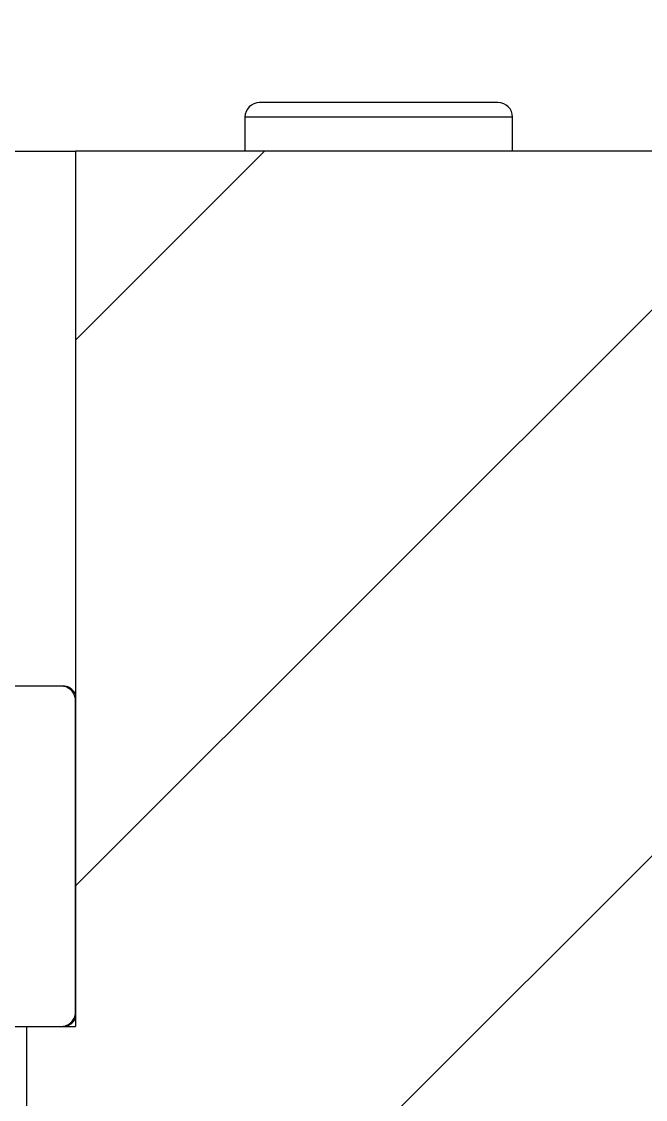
# Model space of a CAD drawing. Header units: millimetres. Extents: x -48 to 1187, y 2 to 839.
# Drawn here: x 143.34 to 148.46, y 374.62 to 383.49 of the extents above; entities that cross this region are included whole.
import ezdxf

# ---------------------------------------------------------------- set-up
doc = ezdxf.new("R2010")
doc.units = ezdxf.units.MM

# ---------------------------------------------------------------- blocks, each defined once
blk = doc.blocks.new('SW_HATCH_1')
at = {"color": 0, "linetype": 'Continuous', "lineweight": 18}
for p, q in [((-11.5144, 6.4461), (-9.9605, 8)), ((-11.5144, 1.956), (-5.9043, 7.5661)), ((-8.9803, 0), (-4.5656, 4.4147))]:
    blk.add_line(p, q, dxfattribs=at)

msp = doc.modelspace()

# ---------------------------------------------------------------- linework, layer by layer
at = {"color": 7, "linetype": 'Continuous', "lineweight": 25}
for p, q in [((147.251783, 382.819203), (145.291783, 382.819203)), ((145.171783, 382.699203), (145.171783, 382.419203)), ((147.371783, 382.699203), (145.171783, 382.699203)), ((147.371783, 382.419203), (147.371783, 382.699203)), ((141.792389, 382.419203), (143.779252, 382.419203)), ((143.779252, 382.419203), (143.779252, 375.219203)), ((149.37901, 382.419203), (143.779252, 382.419203)), ((143.659082, 378.019203), (143.058161, 378.019203)), ((143.672389, 378.019203), (143.659082, 378.019203)), ((143.779252, 375.339203), (143.779252, 377.899203)), ((143.058161, 375.219203), (143.659082, 375.219203)), ((143.378667, 374.419203), (143.378667, 375.219203)), ((143.378667, 375.219203), (143.779252, 375.219203))]:
    msp.add_line(p, q, dxfattribs=at)
at = {"color": 7, "linetype": 'Continuous', "lineweight": 18}
msp.add_circle((134.392389, 398.419203), 29.029052, dxfattribs=at)
at = {"color": 7, "linetype": 'Continuous', "lineweight": 25}
for centre, start, end in [((145.291783, 382.699203), 90.0000004, 180.0000004), ((147.251783, 382.699203), 0.0000004, 90.0000004), ((143.672389, 377.899203), 27.0608842, 90.0000004), ((143.672389, 375.339203), 270.0000004, 332.9391166)]:
    msp.add_arc(centre, 0.12, start, end, dxfattribs=at)
for points, knots in [([(143.779252, 377.899203), (143.778289, 377.910648), (143.776194, 377.935549), (143.758369, 377.970626), (143.72934, 377.999254), (143.694454, 378.016362), (143.670031, 378.018323), (143.659082, 378.019203)], [0, 0, 0, 0, 0.182277411, 0.396539242, 0.610917807, 0.825572748, 1, 1, 1, 1]), ([(143.659082, 375.219203), (143.661646, 375.219254), (143.677676, 375.219578), (143.707003, 375.226694), (143.741661, 375.248848), (143.766844, 375.281265), (143.778028, 375.313302), (143.778958, 375.332972), (143.779252, 375.339203)], [0, 0, 0, 0, 0.04096339, 0.25606943, 0.47113525, 0.68598484, 0.90053867, 1, 1, 1, 1])]:
    msp.add_open_spline(points, degree=3, knots=knots, dxfattribs=at)

# ---------------------------------------------------------------- block references
at = {"color": 7, "linetype": 'Continuous', "lineweight": 18}
msp.add_blockref('SW_HATCH_1', (155.29367, 374.419203), dxfattribs=at)

doc.saveas('drawing.dxf')
